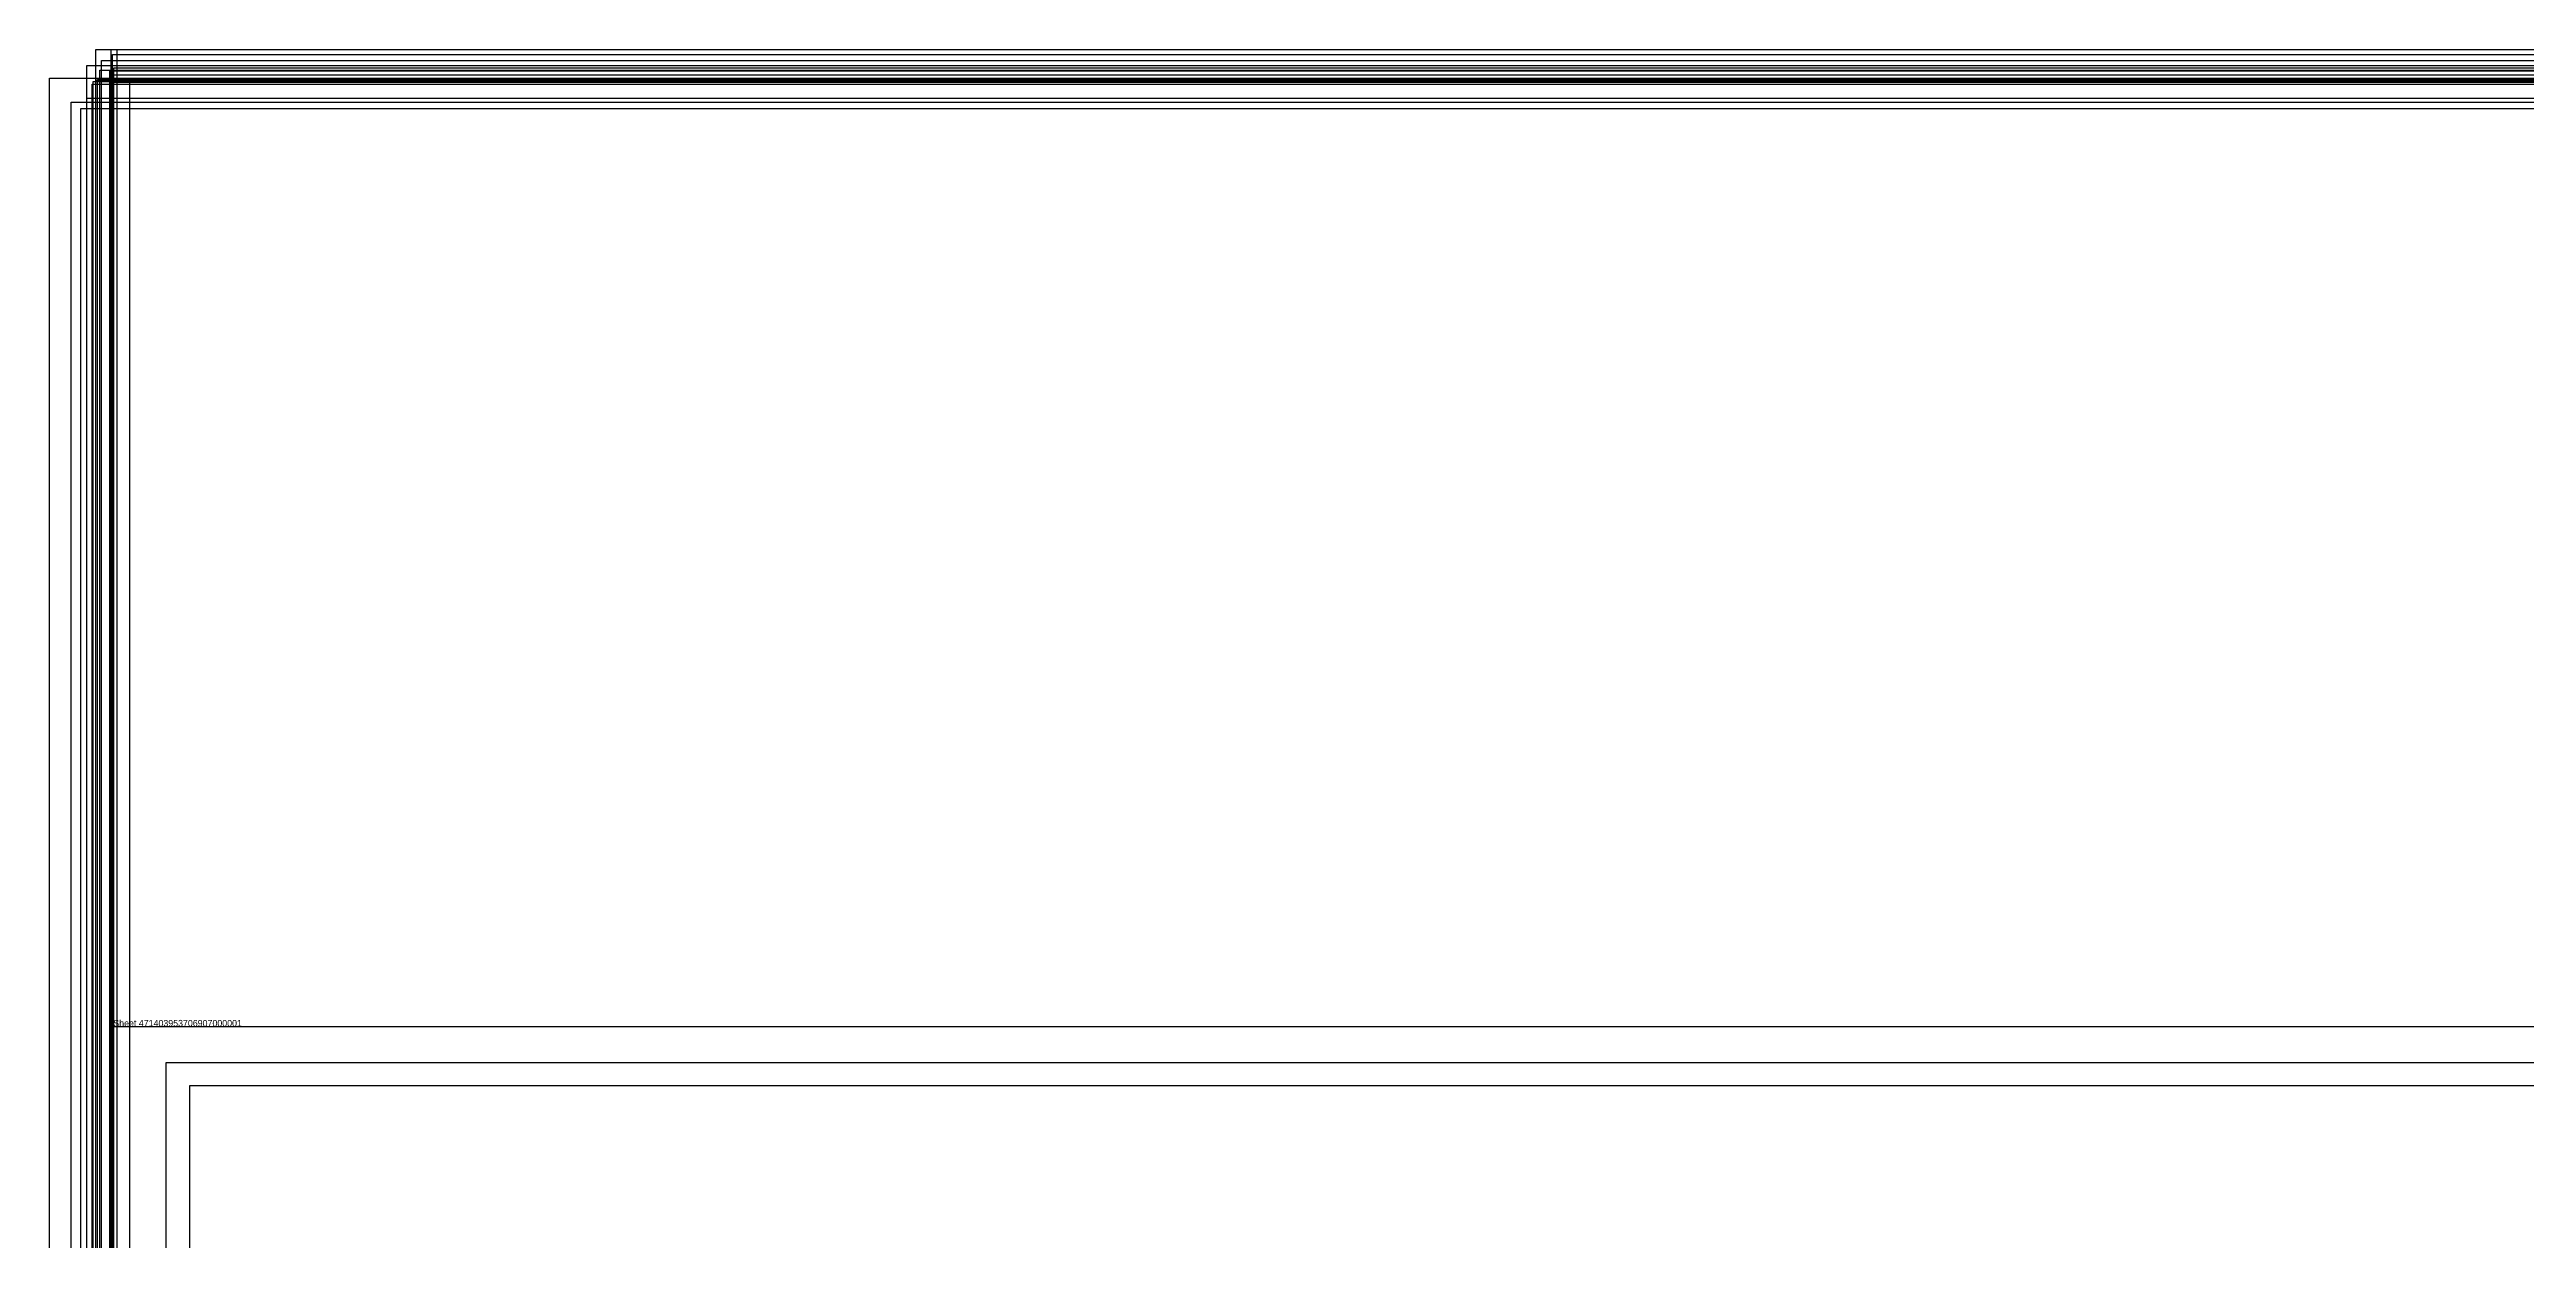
# Model space of a CAD drawing. Extents: x -6790 to 12600, y -1098 to 2171.
# Drawn here: x -45 to 894, y 863 to 1314 of the extents above; entities that cross this region are included whole.
import ezdxf

# ---------------------------------------------------------------- set-up
doc = ezdxf.new("R2010")
doc.units = 0

msp = doc.modelspace()

# ---------------------------------------------------------------- linework, layer by layer
for points in [[(-27.13, -2.81), (-27.13, 1314.19), (941.87, 1314.19), (941.87, -2.81), (-27.13, -2.81)], [(-21.44, -2.76), (-21.44, 1314.24), (947.56, 1314.24), (947.56, -2.76), (-21.44, -2.76)], [(-19.15, -2.79), (-19.15, 1314.21), (949.85, 1314.21), (949.85, -2.79), (-19.15, -2.79)], [(-30.54, -8.83), (-30.54, 1308.17), (938.46, 1308.17), (938.46, -8.83), (-30.54, -8.83)], [(-25.66, -10.58), (-25.66, 1306.42), (943.34, 1306.42), (943.34, -10.58), (-25.66, -10.58)], [(-25.01, -6.95), (-25.01, 1310.05), (943.99, 1310.05), (943.99, -6.95), (-25.01, -6.95)], [(-21.91, -10.87), (-21.91, 1306.13), (947.09, 1306.13), (947.09, -10.87), (-21.91, -10.87)], [(-21.47, -12.37), (-21.47, 1304.63), (947.53, 1304.63), (947.53, -12.37), (-21.47, -12.37)], [(-20.89, -4.65), (-20.89, 1312.35), (948.11, 1312.35), (948.11, -4.65), (-20.89, -4.65)], [(-20.41, -9.69), (-20.41, 1307.31), (948.59, 1307.31), (948.59, -9.69), (-20.41, -9.69)], [(-20.41, -9.69), (-20.41, 1307.31), (948.59, 1307.31), (948.59, -9.69), (-20.41, -9.69)], [(-44.73, -13.6), (-44.73, 1303.4), (924.27, 1303.4), (924.27, -13.6), (-44.73, -13.6)], [(-30.56, -21.15), (-30.56, 1295.85), (938.44, 1295.85), (938.44, -21.15), (-30.56, -21.15)], [(-28.62, -15.9), (-28.62, 1301.1), (940.38, 1301.1), (940.38, -15.9), (-28.62, -15.9)], [(-28.25, -14.91), (-28.25, 1302.09), (940.75, 1302.09), (940.75, -14.91), (-28.25, -14.91)], [(-27.13, -14.33), (-27.13, 1302.67), (941.87, 1302.67), (941.87, -14.33), (-27.13, -14.33)], [(-26.52, -14.12), (-26.52, 1302.88), (942.48, 1302.88), (942.48, -14.12), (-26.52, -14.12)], [(-21.4, -15.15), (-21.4, 1301.85), (947.6, 1301.85), (947.6, -15.15), (-21.4, -15.15)], [(-14.26, -14.66), (-14.26, 1302.34), (954.74, 1302.34), (954.74, -14.66), (-14.26, -14.66)], [(-36.58, -22.78), (-36.58, 1294.22), (932.42, 1294.22), (932.42, -22.78), (-36.58, -22.78)], [(-32.89, -25.09), (-32.89, 1291.91), (936.11, 1291.91), (936.11, -25.09), (-32.89, -25.09)], [(-20.57, 943.77), (1296.43, 943.77), (1296.43, -25.23), (-20.57, -25.23), (-20.57, 943.77)], [(-0.56, 930.13), (1441.84, 930.13), (1441.84, -4.14), (-0.56, -4.14), (-0.56, 930.13)], [(1283.17, 921.24), (8.33, 921.24), (8.33, 4.75), (1283.17, 4.75), (1283.17, 921.24)]]:
    msp.add_lwpolyline(points, close=True)

# ---------------------------------------------------------------- texts
msp.add_text('Sheet 471403953706907000001', height=2.5).set_placement((-20.57, 943.77))

doc.saveas('drawing.dxf')
